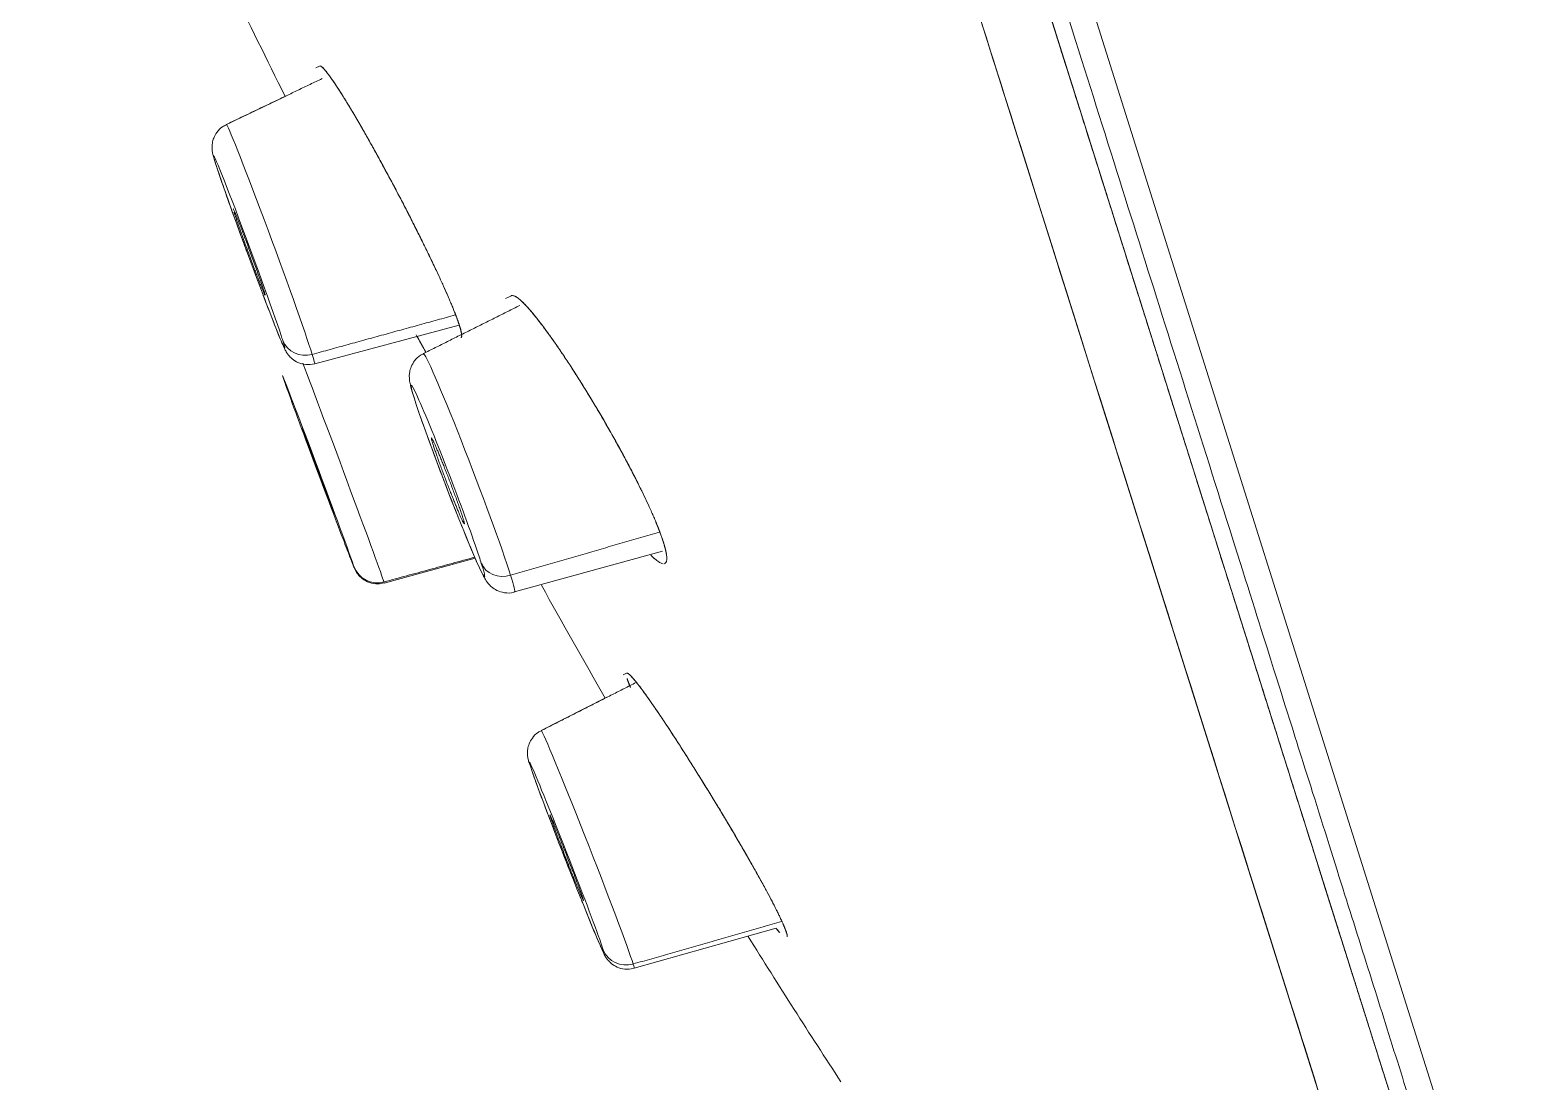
# Model space of a CAD drawing. Extents: x 5217 to 6345, y 0 to 827.
# Drawn here: x 5973.65 to 5991.63, y 447.96 to 460.53 of the extents above; entities that cross this region are included whole.
import ezdxf

# ---------------------------------------------------------------- set-up
doc = ezdxf.new("R2010")
doc.units = 0
doc.header["$LTSCALE"] = 30
doc.header["$MEASUREMENT"] = 0
doc.linetypes.add('HIDDEN2', pattern=[4.7625, 3.175, -1.5875])
doc.layers.add('1', color=7, linetype='CONTINUOUS')
doc.layers.add('2', color=1, linetype='HIDDEN2')

msp = doc.modelspace()

# ---------------------------------------------------------------- linework, layer by layer
at = {"layer": '1', "color": 7, "linetype": 'Continuous', "lineweight": 18}
for p, q in [((5957.722, 549.909), (5991.141, 443.918)), ((5973.709, 496.519), (5991.624, 439.699)), ((5991.141, 443.917), (5974.638, 496.259)), ((5973.868, 496.013), (5991.624, 439.699)), ((5977.109, 460.104), (5977.064, 460.083)), ((5976.713, 459.749), (5975.994, 459.405)), ((5975.994, 459.405), (5975.993, 459.403)), ((5979.403, 457.358), (5979.334, 457.324)), ((5977.051, 456.544), (5978.777, 457.006)), ((5978.35, 456.665), (5978.349, 456.665)), ((5977.883, 453.922), (5978.971, 454.218)), ((5979.442, 453.815), (5981.21, 454.303)), ((5980.78, 452.844), (5980.741, 452.825)), ((5980.545, 452.557), (5979.76, 452.159)), ((5979.762, 452.158), (5979.76, 452.159)), ((5980.872, 449.316), (5982.568, 449.797))]:
    msp.add_line(p, q, dxfattribs=at)
at = {"layer": '1', "color": 7, "linetype": 'Continuous', "lineweight": 13}
for centre, major_axis, ratio, start_param, end_param in [((5976.522, 457.974), (0.528, -1.431), 0.020028, 0.392214, 3.147884), ((5976.95, 456.924), (-0.286, -0.09), 0.92388, 0.05236, 1.530973), ((5978.896, 455.24), (-0.546, 1.425), 0.034878, 3.664136, 6.286981), ((5977.349, 455.351), (0.533, -1.429), 0.006831, 0.130722, 2.564328), ((5976.522, 457.974), (-0.528, 1.431), 0.020028, 3.139718, 3.533807), ((5977.094, 455.256), (0.429, -1.149), 0.006831, 2.742182, 3.272315), ((5978.643, 455.143), (0.439, -1.146), 0.034878, 1.59211, 3.664136), ((5979.324, 454.265), (0.286, 0.09), 0.866025, 3.211406, 4.685552), ((5977.802, 454.222), (-0.286, -0.09), 0.991445, 0.05236, 1.530973), ((5978.896, 455.24), (-0.546, 1.425), 0.034878, 3.138156, 3.664136), ((5977.349, 455.351), (-0.533, 1.429), 0.006831, 3.140932, 3.272315), ((5980.316, 450.737), (-0.556, 1.421), 0.018054, 3.402783, 6.239343), ((5980.064, 450.639), (0.447, -1.143), 0.018054, 2.715421, 3.402783), ((5980.78, 449.645), (0.286, 0.09), 0.965926, 3.211406, 4.685552), ((5980.316, 450.737), (-0.556, 1.421), 0.018054, 3.139817, 3.402783)]:
    msp.add_ellipse(centre, major_axis=major_axis, ratio=ratio, start_param=start_param, end_param=end_param, dxfattribs=at)
at = {"layer": '1', "color": 7, "linetype": 'Continuous', "lineweight": 18}
for centre, major_axis, ratio, start_param, end_param in [((5976.267, 457.88), (0.425, -1.15), 0.020028, 0.51499, 3.533807), ((5976.267, 457.88), (0.425, -1.15), 0.020028, 3.533807, 3.656582), ((5976.267, 457.88), (0.425, -1.15), 0.020028, 3.656582, 6.6754), ((5976.267, 457.88), (0.425, -1.15), 0.020028, 0.392214, 0.51499), ((5977.094, 455.256), (0.429, -1.149), 0.006831, 3.272315, 3.39509), ((5977.094, 455.256), (0.429, -1.149), 0.006831, 3.39509, 5.493499), ((5977.094, 455.256), (0.429, -1.149), 0.006831, 0.253498, 2.742183), ((5978.643, 455.143), (-0.439, 1.146), 0.034878, 0.522543, 0.649184), ((5978.643, 455.143), (-0.439, 1.146), 0.034878, 0.649184, 3.664136), ((5977.094, 455.256), (0.192, -0.515), 0.006831, 0.130722, 3.272315), ((5977.094, 455.256), (-0.192, 0.515), 0.006831, 0.130722, 3.272315), ((5978.643, 455.143), (0.439, -1.146), 0.034878, 0.649184, 1.59211), ((5977.094, 455.256), (0.429, -1.149), 0.006831, 5.93033, 6.413908), ((5977.094, 455.256), (0.429, -1.149), 0.006831, 0.130722, 0.253498), ((5978.643, 455.143), (0.439, -1.146), 0.034878, 0.522543, 0.649184), ((5980.064, 450.639), (-0.447, 1.143), 0.018054, 0.26119, 0.387831), ((5980.064, 450.639), (-0.447, 1.143), 0.018054, 0.387831, 3.402783), ((5980.064, 450.639), (0.447, -1.143), 0.018054, 0.387831, 2.715421), ((5980.064, 450.639), (0.447, -1.143), 0.018054, 0.26119, 0.387831)]:
    msp.add_ellipse(centre, major_axis=major_axis, ratio=ratio, start_param=start_param, end_param=end_param, dxfattribs=at)
for points, degree, knots in [([(5956.667, 553.255), (5956.667, 553.254), (5956.73, 553.053), (5956.799, 552.837), (5956.939, 552.39), (5957.084, 551.93), (5957.305, 551.23), (5957.532, 550.512), (5957.836, 549.547), (5958.146, 548.563), (5958.535, 547.33), (5958.93, 546.077), (5959.402, 544.58), (5959.879, 543.066), (5960.43, 541.318), (5960.985, 539.558), (5961.609, 537.578), (5962.234, 535.596), (5962.922, 533.414), (5963.608, 531.24), (5964.349, 528.89), (5965.083, 526.56), (5965.865, 524.081), (5966.636, 521.635), (5967.446, 519.068), (5968.24, 516.548), (5969.065, 513.934), (5969.87, 511.38), (5970.696, 508.759), (5971.5, 506.21), (5972.317, 503.619), (5973.109, 501.107), (5973.906, 498.578), (5974.695, 496.078), (5975.482, 493.579), (5976.3, 490.987), (5977.11, 488.418), (5977.944, 485.772), (5978.763, 483.175), (5979.603, 480.51), (5980.419, 477.921), (5981.253, 475.277), (5982.054, 472.737), (5982.868, 470.156), (5983.639, 467.709), (5984.419, 465.235), (5985.148, 462.924), (5985.881, 460.598), (5986.555, 458.462), (5987.229, 456.325), (5987.836, 454.4), (5988.44, 452.484), (5988.971, 450.799), (5989.497, 449.131), (5989.946, 447.707), (5990.388, 446.305), (5990.751, 445.154), (5990.958, 444.497), (5991.138, 443.926)], 2, [0, 0, 0, 0.033713, 0.033713, 0.068746, 0.068746, 0.10378, 0.10378, 0.138813, 0.138813, 0.173846, 0.173846, 0.208879, 0.208879, 0.243913, 0.243913, 0.278946, 0.278946, 0.313979, 0.313979, 0.349012, 0.349012, 0.384046, 0.384046, 0.419079, 0.419079, 0.454112, 0.454112, 0.489145, 0.489145, 0.524179, 0.524179, 0.559212, 0.559212, 0.594245, 0.594245, 0.629278, 0.629278, 0.664312, 0.664312, 0.699345, 0.699345, 0.734378, 0.734378, 0.769411, 0.769411, 0.804444, 0.804444, 0.839478, 0.839478, 0.874511, 0.874511, 0.909544, 0.909544, 0.944577, 0.944577, 0.979611, 0.979611, 1, 1, 1]), ([(5974.638, 496.259), (5975.418, 493.783), (5976.195, 491.319), (5976.996, 488.777), (5977.788, 486.267), (5978.601, 483.688), (5979.397, 481.165), (5980.211, 478.582), (5981, 476.081), (5981.803, 473.532), (5982.573, 471.091), (5983.354, 468.615), (5984.092, 466.274), (5984.837, 463.911), (5985.531, 461.709), (5986.229, 459.496), (5987.507, 455.442), (5988.082, 453.62), (5988.653, 451.808), (5989.155, 450.216), (5989.651, 448.641), (5990.075, 447.298), (5990.492, 445.975), (5990.834, 444.89), (5990.995, 444.381), (5991.138, 443.927)], 2, [0, 0, 0, 0.080141, 0.080141, 0.160282, 0.160282, 0.240423, 0.240423, 0.320564, 0.320564, 0.400705, 0.400705, 0.480846, 0.480846, 0.560987, 0.560987, 0.641128, 0.721269, 0.721269, 0.80141, 0.80141, 0.881552, 0.881552, 0.961693, 0.961693, 1, 1, 1]), ([(5975.748, 461.683), (5975.848, 461.474), (5976.162, 460.826), (5976.479, 460.179), (5976.697, 459.741)], 3, [0, 0, 0, 0, 0.321527, 1, 1, 1, 1]), ([(5975.748, 461.683), (5975.848, 461.474), (5976.162, 460.826), (5976.479, 460.179), (5976.697, 459.741)], 3, [0, 0, 0, 0, 0.321527, 1, 1, 1, 1]), ([(5977.109, 460.104), (5977.109, 460.104), (5977.112, 460.106), (5977.123, 460.105), (5977.146, 460.087), (5977.176, 460.053), (5977.215, 460.004), (5977.26, 459.941), (5977.312, 459.864), (5977.371, 459.773), (5977.435, 459.67), (5977.504, 459.555), (5977.578, 459.43), (5977.655, 459.295), (5977.736, 459.151), (5977.82, 458.999), (5977.906, 458.841), (5977.993, 458.679), (5978.079, 458.516), (5978.164, 458.352), (5978.246, 458.19), (5978.325, 458.032), (5978.4, 457.879), (5978.47, 457.733), (5978.535, 457.595), (5978.594, 457.467), (5978.637, 457.368), (5978.669, 457.294), (5978.691, 457.243), (5978.711, 457.194), (5978.726, 457.155), (5978.737, 457.126), (5978.745, 457.106), (5978.753, 457.085), (5978.76, 457.066), (5978.766, 457.048), (5978.772, 457.03), (5978.778, 457.013), (5978.781, 457.003), (5978.783, 456.997)], 3, [0, 0, 0, 0, 0.000035, 0.035239, 0.070461, 0.105921, 0.141664, 0.177379, 0.212851, 0.24843, 0.284468, 0.320135, 0.355932, 0.391959, 0.428113, 0.464645, 0.501489, 0.538355, 0.575184, 0.611753, 0.648406, 0.684529, 0.72073, 0.756456, 0.792103, 0.827301, 0.862523, 0.879868, 0.897178, 0.914488, 0.931834, 0.940378, 0.948907, 0.957424, 0.965936, 0.974445, 0.982956, 0.991473, 1, 1, 1, 1]), ([(5978.783, 456.997), (5978.782, 457), (5978.78, 457.005), (5978.778, 457.013), (5978.775, 457.021), (5978.772, 457.03), (5978.769, 457.039), (5978.766, 457.047), (5978.763, 457.057), (5978.76, 457.066), (5978.756, 457.075), (5978.753, 457.085), (5978.749, 457.095), (5978.745, 457.105), (5978.741, 457.116), (5978.737, 457.126), (5978.733, 457.137), (5978.724, 457.159), (5978.711, 457.193), (5978.691, 457.243), (5978.669, 457.294), (5978.638, 457.366), (5978.596, 457.463), (5978.538, 457.589), (5978.472, 457.729), (5978.404, 457.871), (5978.333, 458.015), (5978.258, 458.167), (5978.172, 458.336), (5978.091, 458.493), (5978.02, 458.628), (5977.962, 458.737), (5977.912, 458.83), (5977.865, 458.916), (5977.817, 459.004), (5977.773, 459.084), (5977.739, 459.145), (5977.719, 459.182), (5977.694, 459.227), (5977.646, 459.311), (5977.574, 459.436), (5977.499, 459.564), (5977.428, 459.681), (5977.366, 459.781), (5977.306, 459.873), (5977.256, 459.947), (5977.213, 460.007), (5977.176, 460.054), (5977.145, 460.087), (5977.122, 460.104), (5977.112, 460.106), (5977.109, 460.104), (5977.109, 460.104)], 3, [0, 0, 0, 0, 0.004206, 0.008418, 0.012637, 0.016862, 0.021095, 0.025334, 0.02958, 0.033832, 0.038092, 0.042358, 0.046631, 0.05091, 0.055197, 0.05949, 0.06379, 0.068096, 0.085444, 0.102786, 0.120123, 0.137454, 0.17116, 0.205985, 0.242308, 0.279223, 0.31049, 0.344841, 0.384331, 0.42474, 0.45043, 0.474996, 0.498443, 0.514642, 0.534807, 0.560289, 0.571832, 0.579648, 0.587793, 0.605111, 0.644005, 0.687989, 0.71545, 0.754243, 0.792358, 0.826413, 0.858222, 0.894738, 0.930839, 0.965564, 0.999358, 1, 1, 1, 1]), ([(5978.783, 456.997), (5978.782, 457), (5978.78, 457.005), (5978.778, 457.013), (5978.775, 457.021), (5978.772, 457.03), (5978.769, 457.039), (5978.766, 457.047), (5978.763, 457.057), (5978.76, 457.066), (5978.756, 457.075), (5978.753, 457.085), (5978.749, 457.095), (5978.745, 457.105), (5978.741, 457.116), (5978.737, 457.126), (5978.733, 457.137), (5978.724, 457.159), (5978.711, 457.193), (5978.691, 457.243), (5978.669, 457.294), (5978.638, 457.366), (5978.596, 457.463), (5978.538, 457.589), (5978.472, 457.729), (5978.404, 457.871), (5978.333, 458.015), (5978.258, 458.167), (5978.172, 458.336), (5978.091, 458.493), (5978.02, 458.628), (5977.962, 458.737), (5977.912, 458.83), (5977.865, 458.916), (5977.817, 459.004), (5977.773, 459.084), (5977.739, 459.145), (5977.719, 459.182), (5977.694, 459.227), (5977.646, 459.311), (5977.574, 459.436), (5977.499, 459.564), (5977.428, 459.681), (5977.366, 459.781), (5977.306, 459.873), (5977.256, 459.947), (5977.213, 460.007), (5977.176, 460.054), (5977.145, 460.087), (5977.122, 460.104), (5977.112, 460.106), (5977.109, 460.104), (5977.109, 460.104)], 3, [0, 0, 0, 0, 0.004206, 0.008418, 0.012637, 0.016862, 0.021095, 0.025334, 0.02958, 0.033832, 0.038092, 0.042358, 0.046631, 0.05091, 0.055197, 0.05949, 0.06379, 0.068096, 0.085444, 0.102786, 0.120123, 0.137454, 0.17116, 0.205985, 0.242308, 0.279223, 0.31049, 0.344841, 0.384331, 0.42474, 0.45043, 0.474996, 0.498443, 0.514642, 0.534807, 0.560289, 0.571832, 0.579648, 0.587793, 0.605111, 0.644005, 0.687989, 0.71545, 0.754243, 0.792358, 0.826413, 0.858222, 0.894738, 0.930839, 0.965564, 0.999358, 1, 1, 1, 1]), ([(5977.109, 460.104), (5977.109, 460.104), (5977.112, 460.106), (5977.123, 460.105), (5977.146, 460.087), (5977.176, 460.053), (5977.215, 460.004), (5977.26, 459.941), (5977.312, 459.864), (5977.371, 459.773), (5977.435, 459.67), (5977.504, 459.555), (5977.578, 459.43), (5977.655, 459.295), (5977.736, 459.151), (5977.82, 458.999), (5977.906, 458.841), (5977.993, 458.679), (5978.079, 458.516), (5978.164, 458.352), (5978.246, 458.19), (5978.325, 458.032), (5978.4, 457.879), (5978.47, 457.733), (5978.535, 457.595), (5978.594, 457.467), (5978.637, 457.368), (5978.669, 457.294), (5978.691, 457.243), (5978.711, 457.194), (5978.726, 457.155), (5978.737, 457.126), (5978.745, 457.106), (5978.753, 457.085), (5978.76, 457.066), (5978.766, 457.048), (5978.772, 457.03), (5978.778, 457.013), (5978.781, 457.003), (5978.783, 456.997)], 3, [0, 0, 0, 0, 0.00034, 0.035533, 0.070744, 0.106193, 0.141926, 0.177629, 0.213091, 0.248659, 0.284686, 0.320343, 0.356129, 0.392144, 0.428287, 0.464808, 0.501641, 0.538496, 0.575313, 0.611871, 0.648513, 0.684625, 0.720815, 0.75653, 0.792166, 0.827354, 0.862564, 0.879905, 0.897209, 0.914514, 0.931855, 0.940396, 0.948922, 0.957437, 0.965946, 0.974452, 0.982961, 0.991475, 1, 1, 1, 1]), ([(5975.995, 459.4), (5975.978, 459.394), (5975.934, 459.374), (5975.881, 459.317), (5975.842, 459.247), (5975.825, 459.184), (5975.822, 459.132), (5975.824, 459.097), (5975.828, 459.07), (5975.836, 459.036), (5975.845, 459.004), (5975.856, 458.968), (5975.861, 458.954)], 3, [0, 0, 0, 0, 0.065866, 0.185631, 0.284375, 0.368615, 0.438491, 0.493371, 0.548205, 0.633757, 0.856925, 1, 1, 1, 1]), ([(5975.861, 458.954), (5975.871, 458.921), (5975.896, 458.844), (5975.932, 458.74), (5975.952, 458.681)], 3, [0, 0, 0, 0, 0.488237, 1, 1, 1, 1]), ([(5975.906, 458.817), (5975.936, 458.729), (5976.007, 458.523), (5976.135, 458.168), (5976.216, 457.948), (5976.243, 457.873)], 3, [0, 0, 0, 0, 0.38886, 0.795728, 1, 1, 1, 1]), ([(5976.435, 457.361), (5976.45, 457.321), (5976.471, 457.266), (5976.49, 457.218), (5976.496, 457.203)], 3, [0, 0, 0, 0, 0.681983, 1, 1, 1, 1]), ([(5976.447, 457.328), (5976.458, 457.301), (5976.517, 457.148), (5976.612, 456.905), (5976.671, 456.764), (5976.698, 456.707), (5976.716, 456.676), (5976.74, 456.642), (5976.783, 456.597), (5976.852, 456.554), (5976.947, 456.529), (5977.014, 456.534), (5977.05, 456.544)], 3, [0, 0, 0, 0, 0.059478, 0.345219, 0.637095, 0.716112, 0.753571, 0.784897, 0.823764, 0.875352, 0.93455, 1, 1, 1, 1]), ([(5981.221, 454.409), (5981.22, 454.412), (5981.218, 454.419), (5981.215, 454.43), (5981.211, 454.44), (5981.208, 454.451), (5981.204, 454.462), (5981.2, 454.474), (5981.196, 454.485), (5981.192, 454.497), (5981.187, 454.509), (5981.183, 454.521), (5981.178, 454.533), (5981.174, 454.545), (5981.169, 454.558), (5981.164, 454.571), (5981.159, 454.584), (5981.148, 454.61), (5981.131, 454.651), (5981.107, 454.709), (5981.081, 454.769), (5981.044, 454.85), (5980.994, 454.957), (5980.927, 455.095), (5980.852, 455.243), (5980.771, 455.398), (5980.684, 455.558), (5980.596, 455.715), (5980.519, 455.85), (5980.455, 455.959), (5980.398, 456.055), (5980.336, 456.158), (5980.272, 456.263), (5980.216, 456.353), (5980.164, 456.434), (5980.102, 456.53), (5980.043, 456.619), (5979.989, 456.7), (5979.931, 456.784), (5979.854, 456.894), (5979.772, 457.004), (5979.699, 457.098), (5979.634, 457.177), (5979.574, 457.245), (5979.524, 457.295), (5979.476, 457.335), (5979.433, 457.361), (5979.411, 457.362), (5979.402, 457.358), (5979.402, 457.357)], 3, [0, 0, 0, 0, 0.004401, 0.00881, 0.013228, 0.017653, 0.022085, 0.026526, 0.030975, 0.035432, 0.039896, 0.044369, 0.04885, 0.053338, 0.057835, 0.06234, 0.066852, 0.071373, 0.089592, 0.107822, 0.126065, 0.14432, 0.179402, 0.215755, 0.253767, 0.292499, 0.329938, 0.369151, 0.404839, 0.42592, 0.447455, 0.474798, 0.50087, 0.525677, 0.543493, 0.564156, 0.602746, 0.617499, 0.634927, 0.678212, 0.722559, 0.752932, 0.792734, 0.831852, 0.867064, 0.900142, 0.949637, 0.998328, 1, 1, 1, 1]), ([(5981.221, 454.409), (5981.22, 454.412), (5981.218, 454.419), (5981.215, 454.43), (5981.211, 454.44), (5981.208, 454.451), (5981.204, 454.462), (5981.2, 454.474), (5981.196, 454.485), (5981.192, 454.497), (5981.187, 454.509), (5981.183, 454.521), (5981.178, 454.533), (5981.174, 454.545), (5981.169, 454.558), (5981.164, 454.571), (5981.159, 454.584), (5981.148, 454.61), (5981.131, 454.651), (5981.107, 454.709), (5981.081, 454.769), (5981.044, 454.85), (5980.994, 454.957), (5980.927, 455.095), (5980.852, 455.243), (5980.771, 455.398), (5980.684, 455.558), (5980.596, 455.715), (5980.519, 455.85), (5980.455, 455.959), (5980.398, 456.055), (5980.336, 456.158), (5980.272, 456.263), (5980.216, 456.353), (5980.164, 456.434), (5980.102, 456.53), (5980.043, 456.619), (5979.989, 456.7), (5979.931, 456.784), (5979.854, 456.894), (5979.772, 457.004), (5979.699, 457.098), (5979.634, 457.177), (5979.574, 457.245), (5979.524, 457.295), (5979.476, 457.335), (5979.433, 457.361), (5979.411, 457.362), (5979.402, 457.358), (5979.402, 457.357)], 3, [0, 0, 0, 0, 0.004401, 0.00881, 0.013228, 0.017653, 0.022085, 0.026526, 0.030975, 0.035432, 0.039896, 0.044369, 0.04885, 0.053338, 0.057835, 0.06234, 0.066852, 0.071373, 0.089592, 0.107822, 0.126065, 0.14432, 0.179402, 0.215755, 0.253767, 0.292499, 0.329938, 0.369151, 0.404839, 0.42592, 0.447455, 0.474798, 0.50087, 0.525677, 0.543493, 0.564156, 0.602746, 0.617499, 0.634927, 0.678212, 0.722559, 0.752932, 0.792734, 0.831852, 0.867064, 0.900142, 0.949637, 0.998328, 1, 1, 1, 1]), ([(5979.429, 457.358), (5979.434, 457.357), (5979.45, 457.351), (5979.482, 457.33), (5979.527, 457.292), (5979.579, 457.239), (5979.639, 457.172), (5979.705, 457.091), (5979.777, 456.998), (5979.855, 456.892), (5979.938, 456.775), (5980.025, 456.647), (5980.116, 456.509), (5980.21, 456.362), (5980.306, 456.208), (5980.403, 456.048), (5980.499, 455.885), (5980.593, 455.721), (5980.684, 455.559), (5980.769, 455.401), (5980.85, 455.247), (5980.924, 455.101), (5980.992, 454.961), (5981.043, 454.852), (5981.081, 454.769), (5981.107, 454.71), (5981.131, 454.653), (5981.149, 454.608), (5981.162, 454.575), (5981.171, 454.552), (5981.179, 454.53), (5981.187, 454.508), (5981.195, 454.487), (5981.202, 454.467), (5981.209, 454.447), (5981.215, 454.428), (5981.219, 454.415), (5981.221, 454.409)], 3, [0, 0, 0, 0, 0.022217, 0.060099, 0.098047, 0.1363, 0.174964, 0.213816, 0.252828, 0.291846, 0.331106, 0.370653, 0.410809, 0.451116, 0.491903, 0.532775, 0.573651, 0.614517, 0.654518, 0.694562, 0.733639, 0.772692, 0.811032, 0.849298, 0.868227, 0.887127, 0.906041, 0.925008, 0.933382, 0.941738, 0.950078, 0.958407, 0.966728, 0.975044, 0.983359, 0.991677, 1, 1, 1, 1]), ([(5979.429, 457.358), (5979.434, 457.357), (5979.45, 457.351), (5979.482, 457.33), (5979.527, 457.292), (5979.579, 457.239), (5979.639, 457.172), (5979.705, 457.091), (5979.777, 456.998), (5979.855, 456.892), (5979.938, 456.775), (5980.025, 456.647), (5980.116, 456.509), (5980.21, 456.362), (5980.306, 456.208), (5980.403, 456.048), (5980.499, 455.885), (5980.593, 455.721), (5980.684, 455.559), (5980.769, 455.401), (5980.85, 455.247), (5980.924, 455.101), (5980.992, 454.961), (5981.043, 454.852), (5981.081, 454.769), (5981.107, 454.71), (5981.131, 454.653), (5981.149, 454.608), (5981.162, 454.575), (5981.171, 454.552), (5981.179, 454.53), (5981.187, 454.508), (5981.195, 454.487), (5981.202, 454.467), (5981.209, 454.447), (5981.215, 454.428), (5981.219, 454.415), (5981.221, 454.409)], 3, [0, 0, 0, 0, 0.022198, 0.060081, 0.098029, 0.136283, 0.174948, 0.213801, 0.252813, 0.291833, 0.331093, 0.370641, 0.410797, 0.451105, 0.491893, 0.532766, 0.573643, 0.614509, 0.654511, 0.694556, 0.733633, 0.772687, 0.811029, 0.849295, 0.868224, 0.887125, 0.906039, 0.925007, 0.933381, 0.941737, 0.950077, 0.958407, 0.966728, 0.975044, 0.983359, 0.991677, 1, 1, 1, 1]), ([(5978.264, 456.89), (5978.276, 456.868), (5978.312, 456.804), (5978.351, 456.734), (5978.378, 456.685), (5978.38, 456.682)], 3, [0, 0, 0, 0, 0.326063, 0.956057, 1, 1, 1, 1]), ([(5978.264, 456.89), (5978.276, 456.868), (5978.312, 456.804), (5978.351, 456.734), (5978.378, 456.685), (5978.38, 456.682)], 3, [0, 0, 0, 0, 0.326063, 0.956057, 1, 1, 1, 1]), ([(5978.38, 456.681), (5978.378, 456.684), (5978.349, 456.737), (5978.313, 456.803), (5978.28, 456.862), (5978.272, 456.876)], 3, [0, 0, 0, 0, 0.049839, 0.775271, 1, 1, 1, 1]), ([(5978.38, 456.681), (5978.378, 456.684), (5978.349, 456.737), (5978.313, 456.803), (5978.28, 456.862), (5978.272, 456.876)], 3, [0, 0, 0, 0, 0.049839, 0.775271, 1, 1, 1, 1]), ([(5978.798, 456.856), (5978.799, 456.856), (5978.801, 456.857), (5978.805, 456.86), (5978.808, 456.868), (5978.809, 456.881), (5978.808, 456.894), (5978.806, 456.906), (5978.805, 456.915), (5978.803, 456.924), (5978.8, 456.935), (5978.798, 456.946), (5978.795, 456.958), (5978.791, 456.97), (5978.787, 456.983), (5978.784, 456.993), (5978.783, 456.997)], 3, [0, 0, 0, 0, 0.016696, 0.141235, 0.26568, 0.390032, 0.514294, 0.569003, 0.623527, 0.677865, 0.732017, 0.785984, 0.839765, 0.893362, 0.946773, 1, 1, 1, 1]), ([(5978.783, 456.997), (5978.784, 456.995), (5978.785, 456.989), (5978.788, 456.982), (5978.79, 456.974), (5978.792, 456.967), (5978.794, 456.96), (5978.796, 456.953), (5978.798, 456.947), (5978.799, 456.94), (5978.801, 456.934), (5978.802, 456.928), (5978.803, 456.922), (5978.804, 456.917), (5978.805, 456.912), (5978.806, 456.907), (5978.807, 456.902), (5978.808, 456.893), (5978.809, 456.882), (5978.808, 456.874), (5978.808, 456.871)], 3, [0, 0, 0, 0, 0.042734, 0.085455, 0.128167, 0.170877, 0.213591, 0.256314, 0.299051, 0.341809, 0.384594, 0.42741, 0.470264, 0.513162, 0.556108, 0.599109, 0.64217, 0.685297, 0.860204, 1, 1, 1, 1]), ([(5978.798, 456.856), (5978.799, 456.856), (5978.801, 456.857), (5978.805, 456.86), (5978.808, 456.868), (5978.809, 456.881), (5978.808, 456.894), (5978.806, 456.906), (5978.805, 456.915), (5978.803, 456.924), (5978.8, 456.935), (5978.798, 456.946), (5978.795, 456.958), (5978.791, 456.97), (5978.787, 456.983), (5978.784, 456.993), (5978.783, 456.997)], 3, [0, 0, 0, 0, 0.016696, 0.141235, 0.26568, 0.390032, 0.514294, 0.569003, 0.623527, 0.677865, 0.732017, 0.785984, 0.839765, 0.893362, 0.946773, 1, 1, 1, 1]), ([(5978.783, 456.997), (5978.784, 456.995), (5978.785, 456.989), (5978.788, 456.982), (5978.79, 456.974), (5978.792, 456.967), (5978.794, 456.96), (5978.796, 456.953), (5978.798, 456.947), (5978.799, 456.94), (5978.801, 456.934), (5978.802, 456.928), (5978.803, 456.922), (5978.804, 456.917), (5978.805, 456.912), (5978.806, 456.907), (5978.807, 456.902), (5978.808, 456.893), (5978.809, 456.882), (5978.808, 456.874), (5978.808, 456.871)], 3, [0, 0, 0, 0, 0.042734, 0.085455, 0.128167, 0.170877, 0.213591, 0.256314, 0.299051, 0.341809, 0.384594, 0.42741, 0.470264, 0.513162, 0.556108, 0.599109, 0.64217, 0.685297, 0.860204, 1, 1, 1, 1]), ([(5978.35, 456.66), (5978.338, 456.656), (5978.296, 456.639), (5978.245, 456.584), (5978.203, 456.513), (5978.185, 456.447), (5978.181, 456.394), (5978.184, 456.353), (5978.19, 456.31), (5978.204, 456.254), (5978.223, 456.189), (5978.237, 456.146)], 3, [0, 0, 0, 0, 0.041811, 0.1499, 0.239043, 0.3163, 0.382917, 0.444801, 0.526432, 0.702443, 1, 1, 1, 1]), ([(5978.293, 455.977), (5978.327, 455.875), (5978.409, 455.644), (5978.571, 455.21), (5978.711, 454.847), (5978.78, 454.676), (5978.798, 454.633)], 3, [0, 0, 0, 0, 0.28689, 0.592587, 0.893744, 1, 1, 1, 1]), ([(5977.302, 454.679), (5977.32, 454.631), (5977.347, 454.56), (5977.369, 454.502), (5977.377, 454.482)], 3, [0, 0, 0, 0, 0.621155, 1, 1, 1, 1]), ([(5978.798, 454.633), (5978.835, 454.541), (5978.92, 454.33), (5979.018, 454.106), (5979.072, 453.998), (5979.109, 453.933), (5979.165, 453.873), (5979.232, 453.828), (5979.324, 453.802), (5979.402, 453.799), (5979.439, 453.815), (5979.443, 453.817)], 3, [0, 0, 0, 0, 0.183859, 0.471417, 0.679081, 0.774258, 0.815391, 0.866454, 0.925894, 0.991559, 1, 1, 1, 1]), ([(5977.377, 454.482), (5977.411, 454.393), (5977.477, 454.22), (5977.513, 454.129), (5977.528, 454.093), (5977.537, 454.075), (5977.548, 454.054), (5977.573, 454.018), (5977.624, 453.967), (5977.705, 453.923), (5977.798, 453.906), (5977.854, 453.918), (5977.878, 453.926)], 3, [0, 0, 0, 0, 0.261958, 0.606318, 0.670504, 0.696392, 0.717089, 0.746095, 0.799428, 0.873273, 0.947069, 1, 1, 1, 1]), ([(5981.233, 454.153), (5981.237, 454.154), (5981.247, 454.159), (5981.256, 454.173), (5981.261, 454.195), (5981.262, 454.215), (5981.261, 454.239), (5981.258, 454.262), (5981.255, 454.281), (5981.252, 454.294), (5981.249, 454.309), (5981.245, 454.324), (5981.241, 454.34), (5981.237, 454.356), (5981.232, 454.373), (5981.227, 454.391), (5981.223, 454.403), (5981.221, 454.409)], 3, [0, 0, 0, 0, 0.083981, 0.271246, 0.363667, 0.455973, 0.548165, 0.640248, 0.680786, 0.721183, 0.761437, 0.80155, 0.841521, 0.881352, 0.921041, 0.960591, 1, 1, 1, 1]), ([(5981.233, 454.153), (5981.237, 454.154), (5981.247, 454.159), (5981.256, 454.173), (5981.261, 454.195), (5981.262, 454.215), (5981.261, 454.239), (5981.258, 454.262), (5981.255, 454.281), (5981.252, 454.294), (5981.249, 454.309), (5981.245, 454.324), (5981.241, 454.34), (5981.237, 454.356), (5981.232, 454.373), (5981.227, 454.391), (5981.223, 454.403), (5981.221, 454.409)], 3, [0, 0, 0, 0, 0.083981, 0.271246, 0.363667, 0.455973, 0.548165, 0.640248, 0.680786, 0.721183, 0.761437, 0.80155, 0.841521, 0.881352, 0.921041, 0.960591, 1, 1, 1, 1]), ([(5981.221, 454.409), (5981.222, 454.406), (5981.225, 454.399), (5981.228, 454.389), (5981.231, 454.379), (5981.234, 454.369), (5981.236, 454.359), (5981.239, 454.35), (5981.241, 454.341), (5981.243, 454.332), (5981.246, 454.323), (5981.248, 454.314), (5981.25, 454.306), (5981.251, 454.298), (5981.253, 454.29), (5981.254, 454.282), (5981.256, 454.275), (5981.258, 454.26), (5981.261, 454.239), (5981.262, 454.215), (5981.261, 454.195), (5981.256, 454.173), (5981.249, 454.161), (5981.241, 454.157), (5981.241, 454.156)], 3, [0, 0, 0, 0, 0.023974, 0.047942, 0.071909, 0.095876, 0.119849, 0.143829, 0.16782, 0.191826, 0.215849, 0.239893, 0.263961, 0.288057, 0.312183, 0.336343, 0.360541, 0.384778, 0.483337, 0.581649, 0.679936, 0.778422, 0.981964, 1, 1, 1, 1]), ([(5981.221, 454.409), (5981.222, 454.406), (5981.225, 454.399), (5981.228, 454.389), (5981.231, 454.379), (5981.234, 454.369), (5981.236, 454.359), (5981.239, 454.35), (5981.241, 454.341), (5981.243, 454.332), (5981.246, 454.323), (5981.248, 454.314), (5981.25, 454.306), (5981.251, 454.298), (5981.253, 454.29), (5981.254, 454.282), (5981.256, 454.275), (5981.258, 454.26), (5981.261, 454.239), (5981.262, 454.215), (5981.261, 454.195), (5981.256, 454.173), (5981.249, 454.161), (5981.241, 454.157), (5981.241, 454.156)], 3, [0, 0, 0, 0, 0.023974, 0.047942, 0.071909, 0.095876, 0.119849, 0.143829, 0.16782, 0.191826, 0.215849, 0.239893, 0.263961, 0.288057, 0.312183, 0.336343, 0.360541, 0.384778, 0.483337, 0.581649, 0.679936, 0.778422, 0.981964, 1, 1, 1, 1]), ([(5981.07, 454.256), (5981.077, 454.25), (5981.103, 454.225), (5981.144, 454.189), (5981.187, 454.161), (5981.209, 454.153), (5981.219, 454.152)], 3, [0, 0, 0, 0, 0.106685, 0.40243, 0.711489, 1, 1, 1, 1]), ([(5981.07, 454.256), (5981.077, 454.25), (5981.103, 454.225), (5981.144, 454.189), (5981.187, 454.161), (5981.209, 454.153), (5981.219, 454.152)], 3, [0, 0, 0, 0, 0.106685, 0.40243, 0.711489, 1, 1, 1, 1]), ([(5981.145, 454.19), (5981.144, 454.191), (5981.127, 454.204), (5981.108, 454.22), (5981.09, 454.237)], 3, [0, 0, 0, 0, 0.071401, 1, 1, 1, 1]), ([(5981.145, 454.19), (5981.144, 454.191), (5981.127, 454.204), (5981.108, 454.22), (5981.09, 454.237)], 3, [0, 0, 0, 0, 0.071401, 1, 1, 1, 1]), ([(5982.693, 449.742), (5982.692, 449.744), (5982.691, 449.748), (5982.689, 449.753), (5982.687, 449.759), (5982.685, 449.765), (5982.683, 449.771), (5982.68, 449.778), (5982.678, 449.784), (5982.675, 449.791), (5982.672, 449.798), (5982.669, 449.806), (5982.666, 449.813), (5982.663, 449.821), (5982.66, 449.829), (5982.656, 449.837), (5982.653, 449.845), (5982.645, 449.863), (5982.632, 449.89), (5982.614, 449.93), (5982.593, 449.974), (5982.563, 450.034), (5982.521, 450.116), (5982.462, 450.227), (5982.394, 450.352), (5982.319, 450.486), (5982.238, 450.63), (5982.154, 450.776), (5982.078, 450.904), (5982.015, 451.011), (5981.958, 451.107), (5981.896, 451.21), (5981.831, 451.319), (5981.773, 451.413), (5981.719, 451.5), (5981.655, 451.604), (5981.593, 451.703), (5981.535, 451.796), (5981.473, 451.893), (5981.389, 452.024), (5981.299, 452.163), (5981.215, 452.289), (5981.14, 452.4), (5981.068, 452.505), (5981.006, 452.592), (5980.951, 452.667), (5980.902, 452.731), (5980.86, 452.782), (5980.826, 452.818), (5980.804, 452.838), (5980.789, 452.846), (5980.783, 452.846), (5980.781, 452.845), (5980.781, 452.845)], 3, [0, 0, 0, 0, 0.004019, 0.008046, 0.01208, 0.016121, 0.02017, 0.024225, 0.028288, 0.032358, 0.036436, 0.04052, 0.044613, 0.048712, 0.052819, 0.056933, 0.061054, 0.065183, 0.081822, 0.098473, 0.115134, 0.131807, 0.163827, 0.197001, 0.231684, 0.267019, 0.301184, 0.336993, 0.369581, 0.38885, 0.408532, 0.433496, 0.457301, 0.479949, 0.49622, 0.515057, 0.550244, 0.563651, 0.579525, 0.61905, 0.659548, 0.687261, 0.723617, 0.759349, 0.791518, 0.821737, 0.856084, 0.890105, 0.922904, 0.954916, 0.977323, 0.999798, 1, 1, 1, 1]), ([(5982.693, 449.742), (5982.692, 449.744), (5982.691, 449.748), (5982.689, 449.753), (5982.687, 449.759), (5982.685, 449.765), (5982.683, 449.771), (5982.68, 449.778), (5982.678, 449.784), (5982.675, 449.791), (5982.672, 449.798), (5982.669, 449.806), (5982.666, 449.813), (5982.663, 449.821), (5982.66, 449.829), (5982.656, 449.837), (5982.653, 449.845), (5982.645, 449.863), (5982.632, 449.89), (5982.614, 449.93), (5982.593, 449.974), (5982.563, 450.034), (5982.521, 450.116), (5982.462, 450.227), (5982.394, 450.352), (5982.319, 450.486), (5982.238, 450.63), (5982.154, 450.776), (5982.078, 450.904), (5982.015, 451.011), (5981.958, 451.107), (5981.896, 451.21), (5981.831, 451.319), (5981.773, 451.413), (5981.719, 451.5), (5981.655, 451.604), (5981.593, 451.703), (5981.535, 451.796), (5981.473, 451.893), (5981.389, 452.024), (5981.299, 452.163), (5981.215, 452.289), (5981.14, 452.4), (5981.068, 452.505), (5981.006, 452.592), (5980.951, 452.667), (5980.902, 452.731), (5980.86, 452.782), (5980.826, 452.818), (5980.804, 452.838), (5980.789, 452.846), (5980.783, 452.846), (5980.781, 452.845), (5980.781, 452.845)], 3, [0, 0, 0, 0, 0.004019, 0.008046, 0.01208, 0.016121, 0.02017, 0.024225, 0.028288, 0.032358, 0.036436, 0.04052, 0.044613, 0.048712, 0.052819, 0.056933, 0.061054, 0.065183, 0.081822, 0.098473, 0.115134, 0.131807, 0.163827, 0.197001, 0.231684, 0.267019, 0.301184, 0.336993, 0.369581, 0.38885, 0.408532, 0.433496, 0.457301, 0.479949, 0.49622, 0.515057, 0.550244, 0.563651, 0.579525, 0.61905, 0.659548, 0.687261, 0.723617, 0.759349, 0.791518, 0.821737, 0.856084, 0.890105, 0.922904, 0.954916, 0.977323, 0.999798, 1, 1, 1, 1]), ([(5980.784, 452.846), (5980.785, 452.846), (5980.787, 452.846), (5980.792, 452.844), (5980.805, 452.836), (5980.827, 452.817), (5980.861, 452.78), (5980.904, 452.729), (5980.953, 452.664), (5981.01, 452.586), (5981.075, 452.495), (5981.145, 452.393), (5981.222, 452.279), (5981.304, 452.155), (5981.39, 452.023), (5981.48, 451.882), (5981.574, 451.734), (5981.67, 451.581), (5981.767, 451.422), (5981.866, 451.261), (5981.963, 451.099), (5982.059, 450.938), (5982.14, 450.799), (5982.209, 450.681), (5982.264, 450.583), (5982.326, 450.474), (5982.392, 450.355), (5982.459, 450.232), (5982.519, 450.12), (5982.562, 450.035), (5982.593, 449.974), (5982.613, 449.931), (5982.632, 449.891), (5982.646, 449.861), (5982.655, 449.84), (5982.661, 449.825), (5982.667, 449.811), (5982.673, 449.798), (5982.677, 449.786), (5982.682, 449.774), (5982.686, 449.762), (5982.69, 449.752), (5982.692, 449.745), (5982.693, 449.742)], 3, [0, 0, 0, 0, 0.002109, 0.018945, 0.035853, 0.069577, 0.103385, 0.136901, 0.170321, 0.203807, 0.237589, 0.271755, 0.306097, 0.340634, 0.374986, 0.409483, 0.444456, 0.479881, 0.515419, 0.551425, 0.587509, 0.623623, 0.659719, 0.683284, 0.706806, 0.73039, 0.764859, 0.799317, 0.833154, 0.866916, 0.883628, 0.900314, 0.917012, 0.933757, 0.941154, 0.948535, 0.955903, 0.96326, 0.97061, 0.977956, 0.985301, 0.992648, 1, 1, 1, 1]), ([(5980.786, 452.781), (5980.787, 452.779), (5980.788, 452.776), (5980.79, 452.77), (5980.792, 452.764), (5980.794, 452.758), (5980.796, 452.752), (5980.799, 452.745), (5980.801, 452.739), (5980.804, 452.732), (5980.807, 452.725), (5980.81, 452.717), (5980.813, 452.71), (5980.816, 452.702), (5980.819, 452.694), (5980.823, 452.686), (5980.826, 452.679), (5980.827, 452.675), (5980.828, 452.673)], 3, [0, 0, 0, 0, 0.063783, 0.127666, 0.191651, 0.255737, 0.319925, 0.384216, 0.44861, 0.513107, 0.577708, 0.642413, 0.707223, 0.772138, 0.837158, 0.902284, 0.967516, 1, 1, 1, 1]), ([(5980.828, 452.673), (5980.827, 452.676), (5980.823, 452.685), (5980.818, 452.698), (5980.812, 452.711), (5980.807, 452.725), (5980.802, 452.737), (5980.797, 452.749), (5980.793, 452.761), (5980.79, 452.771), (5980.788, 452.778), (5980.786, 452.781)], 3, [0, 0, 0, 0, 0.073866, 0.189993, 0.305897, 0.421637, 0.537274, 0.652868, 0.76848, 0.884171, 1, 1, 1, 1]), ([(5980.786, 452.781), (5980.787, 452.779), (5980.788, 452.776), (5980.79, 452.77), (5980.792, 452.764), (5980.794, 452.758), (5980.796, 452.752), (5980.799, 452.745), (5980.801, 452.739), (5980.804, 452.732), (5980.807, 452.725), (5980.81, 452.717), (5980.813, 452.71), (5980.816, 452.702), (5980.819, 452.694), (5980.823, 452.686), (5980.826, 452.679), (5980.827, 452.675), (5980.828, 452.673)], 3, [0, 0, 0, 0, 0.063783, 0.127666, 0.191651, 0.255737, 0.319925, 0.384216, 0.44861, 0.513107, 0.577708, 0.642413, 0.707223, 0.772138, 0.837158, 0.902284, 0.967516, 1, 1, 1, 1]), ([(5980.828, 452.673), (5980.827, 452.676), (5980.823, 452.685), (5980.818, 452.698), (5980.812, 452.711), (5980.807, 452.725), (5980.802, 452.737), (5980.797, 452.749), (5980.793, 452.761), (5980.79, 452.771), (5980.788, 452.778), (5980.786, 452.781)], 3, [0, 0, 0, 0, 0.073866, 0.189993, 0.305897, 0.421637, 0.537274, 0.652868, 0.76848, 0.884171, 1, 1, 1, 1]), ([(5980.798, 452.841), (5980.8, 452.84), (5980.808, 452.834), (5980.827, 452.817), (5980.861, 452.78), (5980.904, 452.729), (5980.953, 452.664), (5981.01, 452.586), (5981.075, 452.495), (5981.145, 452.393), (5981.222, 452.279), (5981.304, 452.155), (5981.39, 452.023), (5981.48, 451.882), (5981.574, 451.734), (5981.67, 451.581), (5981.767, 451.422), (5981.866, 451.261), (5981.963, 451.099), (5982.059, 450.938), (5982.14, 450.799), (5982.209, 450.681), (5982.264, 450.583), (5982.326, 450.474), (5982.392, 450.355), (5982.459, 450.232), (5982.519, 450.12), (5982.562, 450.035), (5982.593, 449.974), (5982.613, 449.931), (5982.632, 449.891), (5982.646, 449.861), (5982.655, 449.84), (5982.661, 449.825), (5982.667, 449.811), (5982.673, 449.798), (5982.677, 449.786), (5982.682, 449.774), (5982.686, 449.762), (5982.69, 449.752), (5982.692, 449.745), (5982.693, 449.742)], 3, [0, 0, 0, 0, 0.007204, 0.04193, 0.076743, 0.111255, 0.145668, 0.180149, 0.214935, 0.250116, 0.285478, 0.321042, 0.356415, 0.391936, 0.427949, 0.464427, 0.501021, 0.538097, 0.575253, 0.612439, 0.649608, 0.673874, 0.698094, 0.722379, 0.757872, 0.793354, 0.828196, 0.862962, 0.88017, 0.897352, 0.914546, 0.931789, 0.939406, 0.947006, 0.954593, 0.962168, 0.969737, 0.977301, 0.984864, 0.992429, 1, 1, 1, 1]), ([(5979.76, 452.154), (5979.747, 452.149), (5979.705, 452.13), (5979.654, 452.075), (5979.614, 452.005), (5979.597, 451.94), (5979.594, 451.887), (5979.597, 451.85), (5979.602, 451.824), (5979.609, 451.794), (5979.615, 451.772), (5979.619, 451.76)], 3, [0, 0, 0, 0, 0.06631, 0.218446, 0.343191, 0.44941, 0.537786, 0.605933, 0.668325, 0.757316, 1, 1, 1, 1]), ([(5979.658, 451.648), (5979.681, 451.583), (5979.742, 451.415), (5979.885, 451.036), (5980.056, 450.596), (5980.197, 450.238), (5980.263, 450.076), (5980.281, 450.033)], 3, [0, 0, 0, 0, 0.207616, 0.445957, 0.679335, 0.911459, 1, 1, 1, 1]), ([(5980.281, 450.033), (5980.314, 449.95), (5980.393, 449.756), (5980.465, 449.584), (5980.506, 449.497), (5980.522, 449.462), (5980.558, 449.412), (5980.601, 449.368), (5980.668, 449.325), (5980.762, 449.3), (5980.828, 449.305), (5980.864, 449.314)], 3, [0, 0, 0, 0, 0.186455, 0.490476, 0.648476, 0.745369, 0.776561, 0.816516, 0.870014, 0.931598, 1, 1, 1, 1]), ([(5982.607, 449.748), (5982.607, 449.749), (5982.595, 449.763), (5982.581, 449.779), (5982.567, 449.796)], 3, [0, 0, 0, 0, 0.019469, 1, 1, 1, 1]), ([(5982.571, 449.791), (5982.584, 449.775), (5982.598, 449.759), (5982.611, 449.745), (5982.613, 449.743)], 3, [0, 0, 0, 0, 0.861714, 1, 1, 1, 1]), ([(5982.571, 449.791), (5982.584, 449.775), (5982.598, 449.759), (5982.611, 449.745), (5982.613, 449.743)], 3, [0, 0, 0, 0, 0.861714, 1, 1, 1, 1]), ([(5982.693, 449.742), (5982.693, 449.74), (5982.695, 449.737), (5982.696, 449.732), (5982.697, 449.727), (5982.699, 449.722), (5982.7, 449.718), (5982.701, 449.714), (5982.701, 449.71), (5982.702, 449.706), (5982.703, 449.702), (5982.703, 449.699), (5982.703, 449.696), (5982.703, 449.693), (5982.703, 449.691), (5982.703, 449.691)], 3, [0, 0, 0, 0, 0.076882, 0.153747, 0.230606, 0.307468, 0.384346, 0.461248, 0.538186, 0.61517, 0.692211, 0.769318, 0.846503, 0.923776, 1, 1, 1, 1])]:
    msp.add_open_spline(points, degree=degree, knots=knots, dxfattribs=at)
for points, weights in [([(5991.624, 439.699), (5990.913, 441.954), (5973.709, 496.519)], [0.983511683882, 0.715597051788, 1]), ([(5991.624, 439.699), (5990.919, 441.934), (5973.868, 496.013)], [0.983511683882, 0.717332143437, 0.996339416072])]:
    msp.add_rational_spline(points, weights, degree=2, dxfattribs=at)
for points, degree in [([(5977.139, 459.953), (5975.994, 459.405)], 1), ([(5979.504, 457.241), (5978.349, 456.665)], 1), ([(5976.689, 456.332), (5976.699, 456.304), (5976.711, 456.27), (5976.726, 456.23)], 3), ([(5979.762, 453.896), (5980.014, 453.444), (5980.268, 452.994), (5980.526, 452.546)], 3), ([(5979.762, 453.896), (5980.014, 453.444), (5980.268, 452.994), (5980.526, 452.546)], 3), ([(5980.894, 452.732), (5979.762, 452.158)], 1), ([(5982.234, 449.697), (5982.598, 449.114), (5982.968, 448.534), (5983.344, 447.958)], 3), ([(5982.234, 449.697), (5982.598, 449.114), (5982.968, 448.534), (5983.344, 447.958)], 3), ([(5982.607, 449.749), (5982.595, 449.763), (5982.581, 449.779), (5982.567, 449.796)], 3)]:
    msp.add_open_spline(points, degree=degree, dxfattribs=at)
for points, weights, knots in [([(5976.447, 457.405), (5976.384, 457.605), (5976.204, 458.081), (5976.083, 458.399), (5976.076, 458.396)], [1, 0.707106781188, 1, 0.782825276025, 0.88771236642], [0, 0, 0, 0.574224, 0.574224, 1, 1, 1]), ([(5976.447, 457.405), (5976.51, 457.204), (5976.33, 457.679), (5976.15, 458.155), (5976.087, 458.355)], [1, 0.707106781185, 1, 0.707106781185, 1], [0, 0, 0, 0.5, 0.5, 1, 1, 1]), ([(5978.464, 455.585), (5978.381, 455.847), (5978.561, 455.406), (5978.74, 454.964), (5978.823, 454.702)], [1, 0.707106781188, 1, 0.707106781188, 1], [0, 0, 0, 0.5, 0.5, 1, 1, 1]), ([(5978.823, 454.702), (5978.905, 454.439), (5978.726, 454.881), (5978.547, 455.323), (5978.464, 455.585)], [1, 0.707106781188, 1, 0.707106781188, 1], [0, 0, 0, 0.5, 0.5, 1, 1, 1]), ([(5979.868, 451.133), (5979.825, 451.268), (5980.021, 450.774), (5980.217, 450.281), (5980.26, 450.145)], [1, 0.707106781183, 1, 0.707106781183, 1], [0, 0, 0, 0.5, 0.5, 1, 1, 1]), ([(5980.26, 450.145), (5980.302, 450.009), (5980.106, 450.503), (5979.91, 450.997), (5979.868, 451.133)], [1, 0.70710678119, 1, 0.70710678119, 1], [0, 0, 0, 0.5, 0.5, 1, 1, 1])]:
    msp.add_rational_spline(points, weights, degree=2, knots=knots, dxfattribs=at)
at = {"layer": '1', "color": 7, "linetype": 'Continuous', "lineweight": 13}
for points in [[(5977.022, 456.656), (5978.732, 457.127)], [(5981.173, 454.53), (5979.394, 454.015)], [(5977.88, 453.935), (5978.966, 454.231)], [(5982.634, 449.876), (5980.86, 449.367)]]:
    msp.add_open_spline(points, degree=1, dxfattribs=at)
at = {"layer": '2', "color": 7, "linetype": 'Continuous', "lineweight": 13}
msp.add_line((5978.749, 484.903), (5991.414, 444.737), dxfattribs=at)
msp.add_line((5978.749, 484.903), (5991.414, 444.737), dxfattribs=at)
at = {"layer": '2', "color": 7, "linetype": 'Continuous', "lineweight": 18}
msp.add_rational_spline([(5991.041, 444.898), (5987.317, 456.711), (5978.438, 484.871)], [1, 0.892321026498, 1], degree=2, dxfattribs=at)
msp.add_rational_spline([(5991.041, 444.898), (5987.317, 456.711), (5978.438, 484.871)], [1, 0.892321026498, 1], degree=2, dxfattribs=at)

doc.saveas('drawing.dxf')
